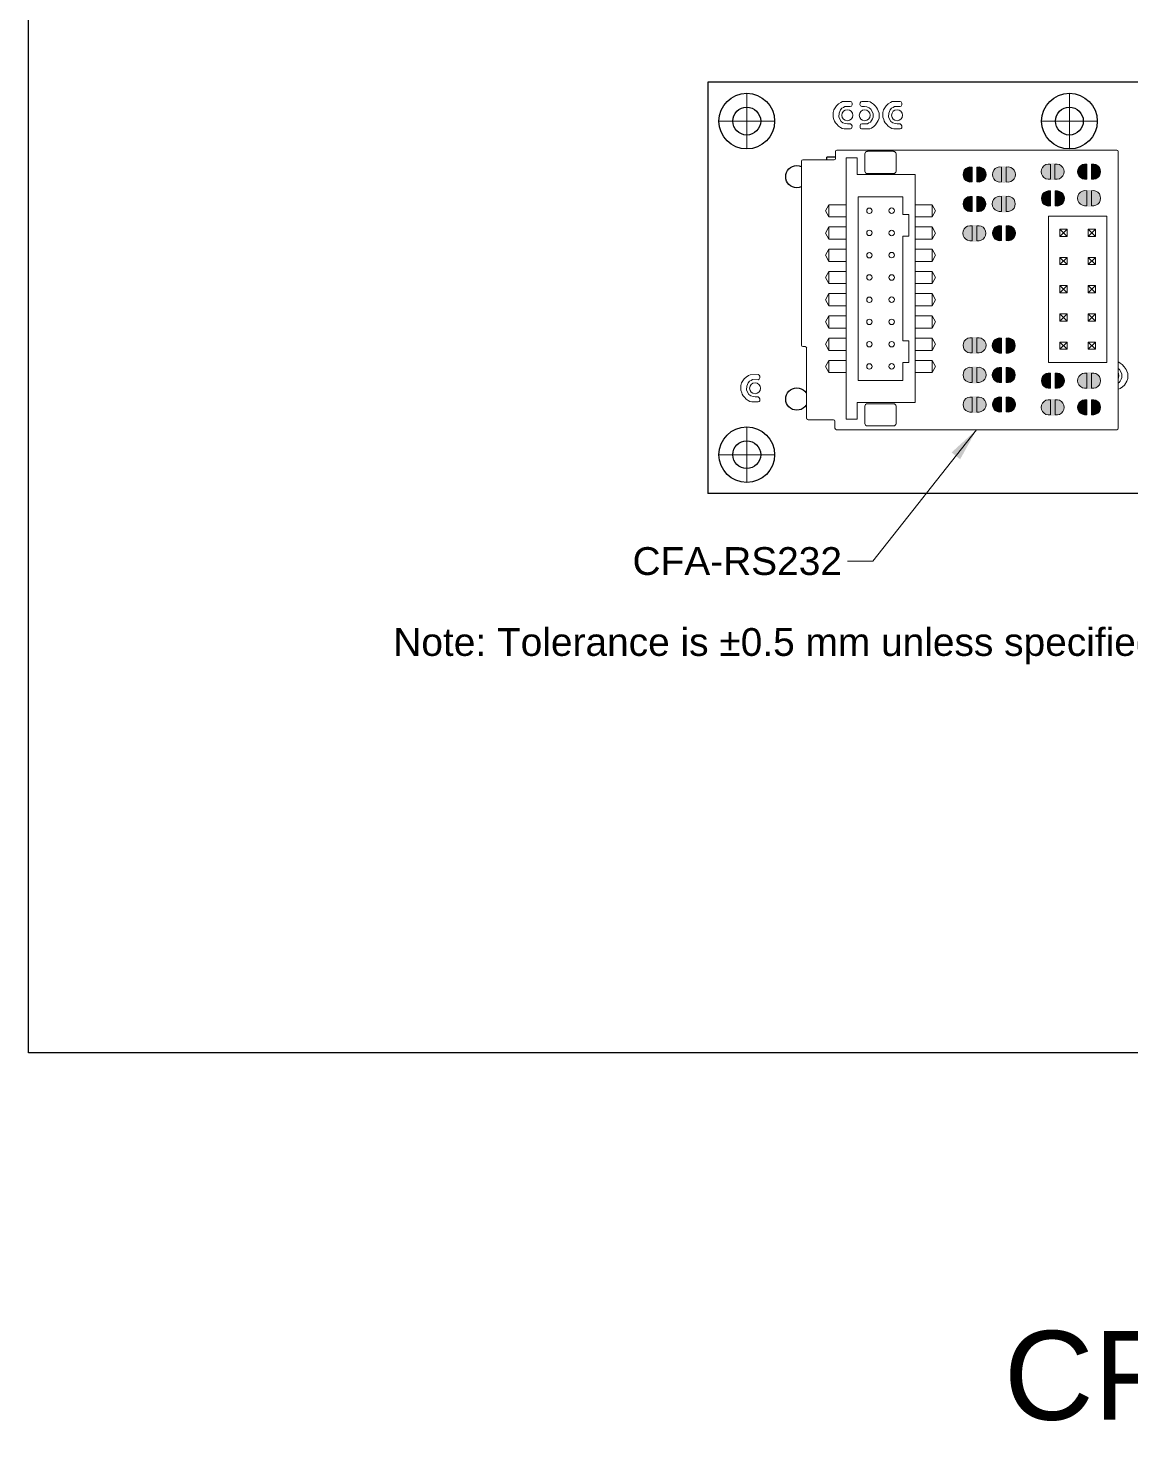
# Model space of a CAD drawing. Extents: x 365 to 1637, y -92 to 444.
# Drawn here: x 695.9 to 794.9, y 188.8 to 316.3 of the extents above; entities that cross this region are included whole.
import ezdxf

# ---------------------------------------------------------------- set-up
doc = ezdxf.new("R2010")
doc.units = 0
doc.set_wipeout_variables(frame=1)
doc.linetypes.add('CENTER2', pattern=[28.575, 19.05, -3.175, 3.175, -3.175])
doc.layers.get('0').update_dxf_attribs({"linetype": 'CONTINUOUS'})
doc.layers.get('DEFPOINTS').update_dxf_attribs({"color": 252, "linetype": 'CONTINUOUS'})
for name, color, linetype, lineweight in [('-Text', 7, 'CONTINUOUS', 9), ('CENTER', 1, 'CENTER2', 9), ('H1 CONNECTOR', 7, 'CONTINUOUS', 15), ('RS232', 7, 'CONTINUOUS', 15)]:
    doc.layers.add(name, color=color, linetype=linetype, lineweight=lineweight)
for name, color, linetype in [('JUMPERS', 9, 'CONTINUOUS'), ('KEYPAD', 253, 'CONTINUOUS'), ('OBJ', 7, 'CONTINUOUS'), ('PCB', 94, 'CONTINUOUS')]:
    doc.layers.add(name, color=color, linetype=linetype)
doc.layers.add('VIEWPORT', color=8, linetype='CONTINUOUS', plot=False)
doc.styles.add('MOBack', font='simplex8.shx', dxfattribs={"height": 2.5})
doc.styles.get("Standard").update_dxf_attribs({"font": 'arial.ttf'})
doc.styles.add('STYLE1', font='arial.ttf')
doc.dimstyles.new('LO_mm', dxfattribs={"dimtxt": 2.6666, "dimasz": 3, "dimexe": 0.5, "dimexo": 0.5, "dimgap": 0.5, "dimtad": 1, "dimzin": 4, "dimdsep": 46, "dimtxsty": 'STYLE1', "dimcen": -2.5, "dimclrd": 256, "dimclre": 256, "dimclrt": 256, "dimadec": 0, "dimazin": 0, "dimtp": 0.5, "dimtm": 0.5, "dimtfac": 1, "dimtmove": 0, "dimatfit": 1, "dimfxl": 0, "dimtolj": 1, "dimtzin": 0, "dimlwd": -1, "dimlwe": -1, "dimarcsym": 0})

# ---------------------------------------------------------------- blocks, each defined once
blk = doc.blocks.new('CONNECTORPLUG')
at = {"layer": 'H1 CONNECTOR'}
for p, q in [((0, 0), (0, 23.5)), ((0, 23.5), (1, 23.5)), ((1, 23.5), (1, 22)), ((6.2, 22), (1, 22)), ((6.2, 22), (6.2, 1.5)), ((-1.85, 18.75), (-1.55, 19.3)), ((-1.55, 18.2), (-1.55, 19.3)), ((0, 19.3), (-1.55, 19.3)), ((6.2, 19.3), (7.75, 19.3)), ((7.75, 18.2), (7.75, 19.3)), ((8.05, 18.75), (7.75, 19.3)), ((-1.55, 18.2), (-1.85, 18.75)), ((-1.55, 18.2), (0, 18.2)), ((6.2, 18.2), (7.75, 18.2)), ((7.75, 18.2), (8.05, 18.75)), ((-1.85, 16.75), (-1.55, 17.3)), ((-1.55, 16.2), (-1.85, 16.75)), ((-1.55, 16.2), (-1.55, 17.3)), ((0, 17.3), (-1.55, 17.3)), ((6.2, 17.3), (7.75, 17.3)), ((7.75, 16.2), (7.75, 17.3)), ((8.05, 16.75), (7.75, 17.3)), ((7.75, 16.2), (8.05, 16.75)), ((-1.55, 16.2), (0, 16.2)), ((6.2, 16.2), (7.75, 16.2)), ((-1.85, 14.75), (-1.55, 15.3)), ((-1.55, 14.2), (-1.85, 14.75)), ((-1.55, 14.2), (-1.55, 15.3)), ((0, 15.3), (-1.55, 15.3)), ((-1.55, 14.2), (0, 14.2)), ((6.2, 15.3), (7.75, 15.3)), ((6.2, 14.2), (7.75, 14.2)), ((7.75, 14.2), (7.75, 15.3)), ((8.05, 14.75), (7.75, 15.3)), ((7.75, 14.2), (8.05, 14.75)), ((-1.85, 12.75), (-1.55, 13.3)), ((-1.55, 12.2), (-1.55, 13.3)), ((0, 13.3), (-1.55, 13.3)), ((6.2, 13.3), (7.75, 13.3)), ((7.75, 12.2), (7.75, 13.3)), ((8.05, 12.75), (7.75, 13.3)), ((-1.55, 12.2), (-1.85, 12.75)), ((-1.55, 12.2), (0, 12.2)), ((6.2, 12.2), (7.75, 12.2)), ((7.75, 12.2), (8.05, 12.75)), ((-1.85, 10.75), (-1.55, 11.3)), ((-1.55, 10.2), (-1.85, 10.75)), ((-1.55, 10.2), (-1.55, 11.3)), ((0, 11.3), (-1.55, 11.3)), ((6.2, 11.3), (7.75, 11.3)), ((7.75, 10.2), (7.75, 11.3)), ((8.05, 10.75), (7.75, 11.3)), ((7.75, 10.2), (8.05, 10.75)), ((-1.85, 8.75), (-1.55, 9.3)), ((-1.55, 10.2), (0, 10.2)), ((-1.55, 8.2), (-1.55, 9.3)), ((0, 9.3), (-1.55, 9.3)), ((6.2, 10.2), (7.75, 10.2)), ((6.2, 9.3), (7.75, 9.3)), ((7.75, 8.2), (7.75, 9.3)), ((8.05, 8.75), (7.75, 9.3)), ((-1.55, 8.2), (-1.85, 8.75)), ((-1.55, 8.2), (0, 8.2)), ((6.2, 8.2), (7.75, 8.2)), ((7.75, 8.2), (8.05, 8.75)), ((-1.85, 6.75), (-1.55, 7.3)), ((-1.55, 6.2), (-1.85, 6.75)), ((-1.55, 6.2), (-1.55, 7.3)), ((0, 7.3), (-1.55, 7.3)), ((6.2, 7.3), (7.75, 7.3)), ((7.75, 6.2), (7.75, 7.3)), ((8.05, 6.75), (7.75, 7.3)), ((7.75, 6.2), (8.05, 6.75)), ((-1.85, 4.75), (-1.55, 5.3)), ((-1.55, 6.2), (0, 6.2)), ((-1.55, 4.2), (-1.55, 5.3)), ((0, 5.3), (-1.55, 5.3)), ((6.2, 6.2), (7.75, 6.2)), ((6.2, 5.3), (7.75, 5.3)), ((7.75, 4.2), (7.75, 5.3)), ((8.05, 4.75), (7.75, 5.3)), ((-1.55, 4.2), (-1.85, 4.75)), ((-1.55, 4.2), (0, 4.2)), ((6.2, 4.2), (7.75, 4.2)), ((7.75, 4.2), (8.05, 4.75)), ((6.2, 1.5), (1, 1.5)), ((1, 1.5), (1, 0)), ((1, 0), (0, 0))]:
    blk.add_line(p, q, dxfattribs=at)
for points in [[(1.7, 23.87), (1.7, 22.32)], [(4.27, 24.1), (1.92, 24.1)], [(4.5, 23.87), (4.5, 22.32)], [(4.27, 22.1), (1.92, 22.1)], [(4.27, 1.4), (1.92, 1.4)], [(1.7, -0.38), (1.7, 1.17)], [(4.5, -0.38), (4.5, 1.17)], [(4.27, -0.6), (1.92, -0.6)]]:
    blk.add_lwpolyline(points, dxfattribs=at)
blk.add_lwpolyline([(1.1, 3.5), (5.1, 3.5), (5.1, 5.1), (5.65, 5.1), (5.65, 7.05), (5.1, 7.05), (5.1, 16.46), (5.65, 16.46), (5.65, 18.41), (5.1, 18.41), (5.1, 20), (1.1, 20)], close=True, dxfattribs=at)
for centre in [(2.1, 18.75), (4.1, 18.76), (2.1, 16.76), (4.1, 16.75), (2.1, 14.75), (4.1, 14.76), (2.1, 12.76), (4.1, 12.75), (2.1, 10.75), (4.1, 10.76), (2.1, 8.76), (4.1, 8.76), (2.1, 6.75), (4.1, 6.75), (2.1, 4.75), (4.1, 4.76)]:
    blk.add_circle(centre, 0.245, dxfattribs=at)
for centre, start, end in [((1.92, 23.87), 90, 180), ((4.27, 23.87), 0, 90), ((1.92, 22.32), 180, 270), ((4.27, 22.32), 270, 0), ((1.92, 1.17), 90, 180), ((4.27, 1.17), 0, 90), ((1.92, -0.38), 180, 270), ((4.27, -0.38), 270, 0)]:
    blk.add_arc(centre, 0.225, start, end, dxfattribs=at)
blk = doc.blocks.new('CFARS232')
blk.add_wipeout([(-4, -0.3), (-3.96, -0.21), (-3.87, -0.18), (-1.07, -0.18), (-0.98, -0.14), (-0.95, -0.05), (-0.95, 0.59), (-0.91, 0.68), (-0.82, 0.71), (24.33, 0.71), (24.42, 0.68), (24.45, 0.59), (24.45, -24.31), (24.42, -24.4), (24.33, -24.44), (-0.87, -24.44), (-0.96, -24.4), (-1, -24.31), (-1, -23.67), (-1.03, -23.58), (-1.12, -23.55), (-3.41, -23.55), (-3.5, -23.51), (-3.54, -23.42), (-3.54, -17.09), (-3.57, -17), (-3.66, -16.97), (-3.87, -16.97), (-3.96, -16.93), (-4, -16.84)])
at = {"layer": 'JUMPERS'}
for points in [[(11.34, -0.82, 1.231847), (11.34, -2.16)], [(11.76, -2.16, 1.231847), (11.76, -0.82)], [(21.64, -1.9), (21.64, -0.56, 1.231847)], [(22.06, -1.9, 1.231847), (22.06, -0.56)], [(11.34, -3.47, 1.231847), (11.34, -4.81)], [(11.75, -3.47), (11.75, -4.81, 1.231847)], [(18.38, -4.31), (18.38, -2.97, 1.231847)], [(18.8, -4.31, 1.231847), (18.8, -2.97)], [(13.98, -7.43), (13.98, -6.09, 1.231847)], [(14.4, -6.09), (14.4, -7.43, 1.231847)], [(13.97, -16.2, 1.231847), (13.97, -17.54)], [(14.38, -16.2), (14.38, -17.54, 1.231847)], [(13.97, -18.85, 1.231847), (13.97, -20.19)], [(14.39, -18.85), (14.39, -20.19, 1.231847)], [(18.38, -20.7), (18.38, -19.36, 1.231847)], [(18.8, -20.7, 1.231847), (18.8, -19.36)], [(13.98, -21.5, 1.231847), (13.98, -22.84)], [(14.4, -21.5), (14.4, -22.84, 1.231847)], [(21.64, -21.75, 1.231847), (21.64, -23.09)], [(22.05, -21.75), (22.05, -23.09, 1.231847)]]:
    blk.add_hatch(color=9, dxfattribs=at).paths.add_polyline_path(points)
at = {"layer": 'JUMPERS', "linetype": 'Continuous'}
for points in [[(13.15, -1.49), (13.15, -1.53), (13.16, -1.57), (13.17, -1.61), (13.18, -1.64), (13.19, -1.68), (13.2, -1.72), (13.22, -1.76), (13.24, -1.79), (13.26, -1.83), (13.29, -1.86), (13.32, -1.89), (13.35, -1.93), (13.38, -1.96), (13.41, -1.99), (13.45, -2.02), (13.49, -2.04), (13.53, -2.07), (13.57, -2.09), (13.62, -2.11), (13.66, -2.13), (13.71, -2.15), (13.76, -2.17), (13.81, -2.19), (13.86, -2.2), (13.91, -2.21), (13.96, -2.22), (14.01, -2.23), (14.07, -2.23), (14.12, -2.24), (14.17, -2.24), (14.23, -2.24), (14.28, -2.24), (14.33, -2.23), (14.39, -2.22), (14.44, -2.22), (14.49, -2.21), (14.54, -2.19), (14.59, -2.18), (14.64, -2.16), (14.69, -2.14), (14.73, -2.12), (14.78, -2.1), (14.82, -2.08), (14.86, -2.06), (14.9, -2.03), (14.94, -2), (14.98, -1.97), (15.01, -1.94), (15.04, -1.91), (15.07, -1.88), (15.1, -1.84), (15.12, -1.81), (15.14, -1.77), (15.16, -1.74), (15.18, -1.7), (15.19, -1.66), (15.2, -1.63), (15.21, -1.59), (15.22, -1.55), (15.22, -1.51), (15.22, -1.47), (15.22, -1.43), (15.21, -1.39), (15.2, -1.36), (15.19, -1.32), (15.18, -1.28), (15.16, -1.24), (15.14, -1.21), (15.12, -1.17), (15.1, -1.14), (15.07, -1.1), (15.04, -1.07), (15.01, -1.04), (14.98, -1.01), (14.94, -0.98), (14.9, -0.95), (14.86, -0.93), (14.82, -0.9), (14.78, -0.88), (14.73, -0.86), (14.69, -0.84), (14.64, -0.82), (14.59, -0.8), (14.54, -0.79), (14.49, -0.78), (14.44, -0.76), (14.39, -0.76), (14.33, -0.75), (14.28, -0.75), (14.23, -0.74), (14.17, -0.74), (14.12, -0.74), (14.07, -0.75), (14.01, -0.75), (13.96, -0.76), (13.91, -0.77), (13.86, -0.78), (13.81, -0.79), (13.76, -0.81), (13.71, -0.83), (13.66, -0.85), (13.62, -0.87), (13.57, -0.89), (13.53, -0.91), (13.49, -0.94), (13.45, -0.96), (13.41, -0.99), (13.38, -1.02), (13.35, -1.05), (13.32, -1.09), (13.29, -1.12), (13.26, -1.15), (13.24, -1.19), (13.22, -1.22), (13.2, -1.26), (13.19, -1.3), (13.18, -1.34), (13.17, -1.37), (13.16, -1.41), (13.15, -1.45)], [(17.54, -1.24), (17.54, -1.28), (17.55, -1.32), (17.55, -1.36), (17.56, -1.39), (17.58, -1.43), (17.59, -1.47), (17.61, -1.51), (17.63, -1.54), (17.65, -1.58), (17.68, -1.61), (17.71, -1.64), (17.74, -1.68), (17.77, -1.71), (17.8, -1.74), (17.84, -1.76), (17.88, -1.79), (17.92, -1.82), (17.96, -1.84), (18, -1.86), (18.05, -1.88), (18.1, -1.9), (18.15, -1.92), (18.19, -1.93), (18.24, -1.95), (18.3, -1.96), (18.35, -1.97), (18.4, -1.98), (18.45, -1.98), (18.51, -1.99), (18.56, -1.99), (18.61, -1.99), (18.67, -1.98), (18.72, -1.98), (18.77, -1.97), (18.83, -1.96), (18.88, -1.95), (18.93, -1.94), (18.98, -1.93), (19.03, -1.91), (19.08, -1.89), (19.12, -1.87), (19.17, -1.85), (19.21, -1.83), (19.25, -1.8), (19.29, -1.78), (19.33, -1.75), (19.36, -1.72), (19.4, -1.69), (19.43, -1.66), (19.46, -1.63), (19.48, -1.59), (19.51, -1.56), (19.53, -1.52), (19.55, -1.49), (19.57, -1.45), (19.58, -1.41), (19.59, -1.37), (19.6, -1.34), (19.6, -1.3), (19.61, -1.26), (19.61, -1.22), (19.6, -1.18), (19.6, -1.14), (19.59, -1.1), (19.58, -1.07), (19.57, -1.03), (19.55, -0.99), (19.53, -0.96), (19.51, -0.92), (19.48, -0.88), (19.46, -0.85), (19.43, -0.82), (19.4, -0.79), (19.36, -0.76), (19.33, -0.73), (19.29, -0.7), (19.25, -0.67), (19.21, -0.65), (19.17, -0.63), (19.12, -0.6), (19.08, -0.59), (19.03, -0.57), (18.98, -0.55), (18.93, -0.54), (18.88, -0.52), (18.83, -0.51), (18.77, -0.51), (18.72, -0.5), (18.67, -0.49), (18.61, -0.49), (18.56, -0.49), (18.51, -0.49), (18.45, -0.5), (18.4, -0.5), (18.35, -0.51), (18.3, -0.52), (18.24, -0.53), (18.19, -0.54), (18.15, -0.56), (18.1, -0.58), (18.05, -0.59), (18, -0.62), (17.96, -0.64), (17.92, -0.66), (17.88, -0.69), (17.84, -0.71), (17.8, -0.74), (17.77, -0.77), (17.74, -0.8), (17.71, -0.83), (17.68, -0.87), (17.65, -0.9), (17.63, -0.94), (17.61, -0.97), (17.59, -1.01), (17.58, -1.05), (17.56, -1.08), (17.55, -1.12), (17.55, -1.16), (17.54, -1.2)], [(13.15, -4.14), (13.15, -4.18), (13.16, -4.22), (13.17, -4.26), (13.18, -4.3), (13.19, -4.33), (13.2, -4.37), (13.22, -4.41), (13.24, -4.44), (13.26, -4.48), (13.29, -4.51), (13.32, -4.55), (13.35, -4.58), (13.38, -4.61), (13.41, -4.64), (13.45, -4.67), (13.49, -4.69), (13.53, -4.72), (13.57, -4.74), (13.62, -4.77), (13.66, -4.79), (13.71, -4.8), (13.76, -4.82), (13.81, -4.84), (13.86, -4.85), (13.91, -4.86), (13.96, -4.87), (14.01, -4.88), (14.07, -4.88), (14.12, -4.89), (14.17, -4.89), (14.23, -4.89), (14.28, -4.89), (14.33, -4.88), (14.39, -4.88), (14.44, -4.87), (14.49, -4.86), (14.54, -4.84), (14.59, -4.83), (14.64, -4.81), (14.69, -4.8), (14.73, -4.78), (14.78, -4.75), (14.82, -4.73), (14.86, -4.71), (14.9, -4.68), (14.94, -4.65), (14.98, -4.62), (15.01, -4.59), (15.04, -4.56), (15.07, -4.53), (15.1, -4.5), (15.12, -4.46), (15.14, -4.43), (15.16, -4.39), (15.18, -4.35), (15.19, -4.31), (15.2, -4.28), (15.21, -4.24), (15.22, -4.2), (15.22, -4.16), (15.22, -4.12), (15.22, -4.08), (15.21, -4.04), (15.2, -4.01), (15.19, -3.97), (15.18, -3.93), (15.16, -3.89), (15.14, -3.86), (15.12, -3.82), (15.1, -3.79), (15.07, -3.75), (15.04, -3.72), (15.01, -3.69), (14.98, -3.66), (14.94, -3.63), (14.9, -3.6), (14.86, -3.58), (14.82, -3.55), (14.78, -3.53), (14.73, -3.51), (14.69, -3.49), (14.64, -3.47), (14.59, -3.45), (14.54, -3.44), (14.49, -3.43), (14.44, -3.42), (14.39, -3.41), (14.33, -3.4), (14.28, -3.4), (14.23, -3.39), (14.17, -3.39), (14.12, -3.4), (14.07, -3.4), (14.01, -3.4), (13.96, -3.41), (13.91, -3.42), (13.86, -3.43), (13.81, -3.45), (13.76, -3.46), (13.71, -3.48), (13.66, -3.5), (13.62, -3.52), (13.57, -3.54), (13.53, -3.56), (13.49, -3.59), (13.45, -3.62), (13.41, -3.64), (13.38, -3.67), (13.35, -3.71), (13.32, -3.74), (13.29, -3.77), (13.26, -3.8), (13.24, -3.84), (13.22, -3.88), (13.2, -3.91), (13.19, -3.95), (13.18, -3.99), (13.17, -4.03), (13.16, -4.06), (13.15, -4.1)], [(20.81, -3.63), (20.81, -3.67), (20.81, -3.7), (20.82, -3.74), (20.83, -3.78), (20.84, -3.82), (20.86, -3.86), (20.87, -3.89), (20.89, -3.93), (20.92, -3.96), (20.94, -4), (20.97, -4.03), (21, -4.06), (21.03, -4.09), (21.07, -4.12), (21.1, -4.15), (21.14, -4.18), (21.18, -4.2), (21.23, -4.23), (21.27, -4.25), (21.32, -4.27), (21.36, -4.29), (21.41, -4.31), (21.46, -4.32), (21.51, -4.34), (21.56, -4.35), (21.61, -4.36), (21.67, -4.36), (21.72, -4.37), (21.77, -4.37), (21.83, -4.37), (21.88, -4.37), (21.93, -4.37), (21.99, -4.37), (22.04, -4.36), (22.09, -4.35), (22.14, -4.34), (22.19, -4.33), (22.24, -4.31), (22.29, -4.3), (22.34, -4.28), (22.39, -4.26), (22.43, -4.24), (22.48, -4.22), (22.52, -4.19), (22.56, -4.17), (22.59, -4.14), (22.63, -4.11), (22.66, -4.08), (22.69, -4.05), (22.72, -4.01), (22.75, -3.98), (22.77, -3.95), (22.8, -3.91), (22.82, -3.87), (22.83, -3.84), (22.85, -3.8), (22.86, -3.76), (22.86, -3.72), (22.87, -3.68), (22.87, -3.65), (22.87, -3.61), (22.87, -3.57), (22.86, -3.53), (22.86, -3.49), (22.85, -3.45), (22.83, -3.42), (22.82, -3.38), (22.8, -3.34), (22.77, -3.31), (22.75, -3.27), (22.72, -3.24), (22.69, -3.21), (22.66, -3.17), (22.63, -3.14), (22.59, -3.11), (22.56, -3.09), (22.52, -3.06), (22.48, -3.04), (22.43, -3.01), (22.39, -2.99), (22.34, -2.97), (22.29, -2.95), (22.24, -2.94), (22.19, -2.92), (22.14, -2.91), (22.09, -2.9), (22.04, -2.89), (21.99, -2.89), (21.93, -2.88), (21.88, -2.88), (21.83, -2.88), (21.77, -2.88), (21.72, -2.88), (21.67, -2.89), (21.61, -2.9), (21.56, -2.91), (21.51, -2.92), (21.46, -2.93), (21.41, -2.95), (21.36, -2.96), (21.32, -2.98), (21.27, -3), (21.23, -3.02), (21.18, -3.05), (21.14, -3.07), (21.1, -3.1), (21.07, -3.13), (21.03, -3.16), (21, -3.19), (20.97, -3.22), (20.94, -3.26), (20.92, -3.29), (20.89, -3.32), (20.87, -3.36), (20.86, -3.4), (20.84, -3.43), (20.83, -3.47), (20.82, -3.51), (20.81, -3.55), (20.81, -3.59)], [(10.5, -6.78), (10.5, -6.82), (10.51, -6.86), (10.51, -6.9), (10.52, -6.93), (10.54, -6.97), (10.55, -7.01), (10.57, -7.05), (10.59, -7.08), (10.61, -7.12), (10.64, -7.15), (10.67, -7.18), (10.7, -7.22), (10.73, -7.25), (10.76, -7.28), (10.8, -7.31), (10.84, -7.33), (10.88, -7.36), (10.92, -7.38), (10.96, -7.4), (11.01, -7.42), (11.06, -7.44), (11.11, -7.46), (11.15, -7.48), (11.21, -7.49), (11.26, -7.5), (11.31, -7.51), (11.36, -7.52), (11.41, -7.52), (11.47, -7.53), (11.52, -7.53), (11.57, -7.53), (11.63, -7.53), (11.68, -7.52), (11.73, -7.51), (11.79, -7.51), (11.84, -7.5), (11.89, -7.48), (11.94, -7.47), (11.99, -7.45), (12.04, -7.43), (12.08, -7.41), (12.13, -7.39), (12.17, -7.37), (12.21, -7.35), (12.25, -7.32), (12.29, -7.29), (12.32, -7.26), (12.36, -7.23), (12.39, -7.2), (12.42, -7.17), (12.44, -7.13), (12.47, -7.1), (12.49, -7.06), (12.51, -7.03), (12.53, -6.99), (12.54, -6.95), (12.55, -6.92), (12.56, -6.88), (12.56, -6.84), (12.57, -6.8), (12.57, -6.76), (12.56, -6.72), (12.56, -6.68), (12.55, -6.65), (12.54, -6.61), (12.53, -6.57), (12.51, -6.53), (12.49, -6.5), (12.47, -6.46), (12.44, -6.43), (12.42, -6.39), (12.39, -6.36), (12.36, -6.33), (12.32, -6.3), (12.29, -6.27), (12.25, -6.24), (12.21, -6.22), (12.17, -6.19), (12.13, -6.17), (12.08, -6.15), (12.04, -6.13), (11.99, -6.11), (11.94, -6.09), (11.89, -6.08), (11.84, -6.07), (11.79, -6.06), (11.73, -6.05), (11.68, -6.04), (11.63, -6.04), (11.57, -6.03), (11.52, -6.03), (11.47, -6.03), (11.41, -6.04), (11.36, -6.04), (11.31, -6.05), (11.26, -6.06), (11.21, -6.07), (11.15, -6.08), (11.11, -6.1), (11.06, -6.12), (11.01, -6.14), (10.96, -6.16), (10.92, -6.18), (10.88, -6.2), (10.84, -6.23), (10.8, -6.25), (10.76, -6.28), (10.73, -6.31), (10.7, -6.34), (10.67, -6.38), (10.64, -6.41), (10.61, -6.44), (10.59, -6.48), (10.57, -6.51), (10.55, -6.55), (10.54, -6.59), (10.52, -6.63), (10.51, -6.66), (10.51, -6.7), (10.5, -6.74)], [(20.82, -20.03), (20.82, -20.07), (20.82, -20.11), (20.83, -20.15), (20.84, -20.19), (20.85, -20.22), (20.87, -20.26), (20.88, -20.3), (20.9, -20.33), (20.93, -20.37), (20.95, -20.4), (20.98, -20.44), (21.01, -20.47), (21.04, -20.5), (21.08, -20.53), (21.11, -20.56), (21.15, -20.58), (21.19, -20.61), (21.24, -20.63), (21.28, -20.66), (21.32, -20.68), (21.37, -20.69), (21.42, -20.71), (21.47, -20.73), (21.52, -20.74), (21.57, -20.75), (21.62, -20.76), (21.68, -20.77), (21.73, -20.77), (21.78, -20.78), (21.84, -20.78), (21.89, -20.78), (21.94, -20.78), (22, -20.77), (22.05, -20.77), (22.1, -20.76), (22.15, -20.75), (22.2, -20.73), (22.25, -20.72), (22.3, -20.7), (22.35, -20.69), (22.4, -20.67), (22.44, -20.64), (22.48, -20.62), (22.53, -20.6), (22.57, -20.57), (22.6, -20.54), (22.64, -20.51), (22.67, -20.48), (22.7, -20.45), (22.73, -20.42), (22.76, -20.39), (22.78, -20.35), (22.8, -20.32), (22.82, -20.28), (22.84, -20.24), (22.85, -20.2), (22.87, -20.17), (22.87, -20.13), (22.88, -20.09), (22.88, -20.05), (22.88, -20.01), (22.88, -19.97), (22.87, -19.93), (22.87, -19.9), (22.85, -19.86), (22.84, -19.82), (22.82, -19.78), (22.8, -19.75), (22.78, -19.71), (22.76, -19.68), (22.73, -19.64), (22.7, -19.61), (22.67, -19.58), (22.64, -19.55), (22.6, -19.52), (22.57, -19.49), (22.53, -19.47), (22.48, -19.44), (22.44, -19.42), (22.4, -19.4), (22.35, -19.38), (22.3, -19.36), (22.25, -19.34), (22.2, -19.33), (22.15, -19.32), (22.1, -19.31), (22.05, -19.3), (22, -19.29), (21.94, -19.29), (21.89, -19.28), (21.84, -19.28), (21.78, -19.29), (21.73, -19.29), (21.68, -19.29), (21.62, -19.3), (21.57, -19.31), (21.52, -19.32), (21.47, -19.34), (21.42, -19.35), (21.37, -19.37), (21.32, -19.39), (21.28, -19.41), (21.24, -19.43), (21.19, -19.45), (21.15, -19.48), (21.11, -19.51), (21.08, -19.53), (21.04, -19.56), (21.01, -19.6), (20.98, -19.63), (20.95, -19.66), (20.93, -19.69), (20.9, -19.73), (20.88, -19.77), (20.87, -19.8), (20.85, -19.84), (20.84, -19.88), (20.83, -19.92), (20.82, -19.95), (20.82, -19.99)], [(17.55, -22.43), (17.55, -22.47), (17.56, -22.5), (17.56, -22.54), (17.57, -22.58), (17.59, -22.62), (17.6, -22.66), (17.62, -22.69), (17.64, -22.73), (17.66, -22.76), (17.69, -22.8), (17.72, -22.83), (17.75, -22.86), (17.78, -22.89), (17.81, -22.92), (17.85, -22.95), (17.89, -22.98), (17.93, -23), (17.97, -23.03), (18.01, -23.05), (18.06, -23.07), (18.11, -23.09), (18.16, -23.11), (18.2, -23.12), (18.25, -23.14), (18.31, -23.15), (18.36, -23.16), (18.41, -23.16), (18.46, -23.17), (18.52, -23.17), (18.57, -23.17), (18.62, -23.17), (18.68, -23.17), (18.73, -23.17), (18.78, -23.16), (18.84, -23.15), (18.89, -23.14), (18.94, -23.13), (18.99, -23.12), (19.04, -23.1), (19.09, -23.08), (19.13, -23.06), (19.18, -23.04), (19.22, -23.02), (19.26, -22.99), (19.3, -22.97), (19.34, -22.94), (19.37, -22.91), (19.41, -22.88), (19.44, -22.85), (19.47, -22.81), (19.49, -22.78), (19.52, -22.75), (19.54, -22.71), (19.56, -22.67), (19.58, -22.64), (19.59, -22.6), (19.6, -22.56), (19.61, -22.52), (19.61, -22.49), (19.62, -22.45), (19.62, -22.41), (19.61, -22.37), (19.61, -22.33), (19.6, -22.29), (19.59, -22.25), (19.58, -22.22), (19.56, -22.18), (19.54, -22.14), (19.52, -22.11), (19.49, -22.07), (19.47, -22.04), (19.44, -22.01), (19.41, -21.97), (19.37, -21.94), (19.34, -21.92), (19.3, -21.89), (19.26, -21.86), (19.22, -21.84), (19.18, -21.81), (19.13, -21.79), (19.09, -21.77), (19.04, -21.75), (18.99, -21.74), (18.94, -21.72), (18.89, -21.71), (18.84, -21.7), (18.78, -21.69), (18.73, -21.69), (18.68, -21.68), (18.62, -21.68), (18.57, -21.68), (18.52, -21.68), (18.46, -21.68), (18.41, -21.69), (18.36, -21.7), (18.31, -21.71), (18.25, -21.72), (18.2, -21.73), (18.16, -21.75), (18.11, -21.76), (18.06, -21.78), (18.01, -21.8), (17.97, -21.83), (17.93, -21.85), (17.89, -21.87), (17.85, -21.9), (17.81, -21.93), (17.78, -21.96), (17.75, -21.99), (17.72, -22.02), (17.69, -22.06), (17.66, -22.09), (17.64, -22.13), (17.62, -22.16), (17.6, -22.2), (17.59, -22.23), (17.57, -22.27), (17.56, -22.31), (17.56, -22.35), (17.55, -22.39)]]:
    blk.add_hatch(color=9, dxfattribs=at).paths.add_polyline_path(points)
at = {"layer": 'RS232', "linetype": 'Continuous'}
for points in [[(10.53, -16.85), (10.53, -16.89), (10.53, -16.93), (10.54, -16.97), (10.55, -17), (10.56, -17.04), (10.58, -17.08), (10.59, -17.12), (10.61, -17.15), (10.64, -17.19), (10.66, -17.22), (10.69, -17.26), (10.72, -17.29), (10.75, -17.32), (10.79, -17.35), (10.82, -17.38), (10.86, -17.4), (10.9, -17.43), (10.95, -17.45), (10.99, -17.47), (11.03, -17.5), (11.08, -17.51), (11.13, -17.53), (11.18, -17.55), (11.23, -17.56), (11.28, -17.57), (11.33, -17.58), (11.39, -17.59), (11.44, -17.59), (11.49, -17.6), (11.55, -17.6), (11.6, -17.6), (11.65, -17.6), (11.71, -17.59), (11.76, -17.58), (11.81, -17.58), (11.86, -17.57), (11.91, -17.55), (11.96, -17.54), (12.01, -17.52), (12.06, -17.5), (12.11, -17.49), (12.15, -17.46), (12.19, -17.44), (12.24, -17.42), (12.28, -17.39), (12.31, -17.36), (12.35, -17.33), (12.38, -17.3), (12.41, -17.27), (12.44, -17.24), (12.47, -17.2), (12.49, -17.17), (12.51, -17.13), (12.53, -17.1), (12.55, -17.06), (12.56, -17.02), (12.58, -16.99), (12.58, -16.95), (12.59, -16.91), (12.59, -16.87), (12.59, -16.83), (12.59, -16.79), (12.58, -16.75), (12.58, -16.72), (12.56, -16.68), (12.55, -16.64), (12.53, -16.6), (12.51, -16.57), (12.49, -16.53), (12.47, -16.5), (12.44, -16.46), (12.41, -16.43), (12.38, -16.4), (12.35, -16.37), (12.31, -16.34), (12.28, -16.31), (12.24, -16.29), (12.19, -16.26), (12.15, -16.24), (12.11, -16.22), (12.06, -16.2), (12.01, -16.18), (11.96, -16.16), (11.91, -16.15), (11.86, -16.14), (11.81, -16.13), (11.76, -16.12), (11.71, -16.11), (11.65, -16.11), (11.6, -16.1), (11.55, -16.1), (11.49, -16.1), (11.44, -16.11), (11.39, -16.11), (11.33, -16.12), (11.28, -16.13), (11.23, -16.14), (11.18, -16.16), (11.13, -16.17), (11.08, -16.19), (11.03, -16.21), (10.99, -16.23), (10.95, -16.25), (10.9, -16.27), (10.86, -16.3), (10.82, -16.33), (10.79, -16.35), (10.75, -16.38), (10.72, -16.41), (10.69, -16.45), (10.66, -16.48), (10.64, -16.51), (10.61, -16.55), (10.59, -16.58), (10.58, -16.62), (10.56, -16.66), (10.55, -16.7), (10.54, -16.73), (10.53, -16.77), (10.53, -16.81)], [(10.53, -19.52), (10.53, -19.56), (10.53, -19.6), (10.54, -19.64), (10.55, -19.67), (10.56, -19.71), (10.58, -19.75), (10.59, -19.79), (10.61, -19.82), (10.64, -19.86), (10.66, -19.89), (10.69, -19.92), (10.72, -19.96), (10.75, -19.99), (10.79, -20.02), (10.82, -20.05), (10.86, -20.07), (10.9, -20.1), (10.95, -20.12), (10.99, -20.14), (11.03, -20.17), (11.08, -20.18), (11.13, -20.2), (11.18, -20.22), (11.23, -20.23), (11.28, -20.24), (11.33, -20.25), (11.39, -20.26), (11.44, -20.26), (11.49, -20.27), (11.55, -20.27), (11.6, -20.27), (11.65, -20.27), (11.71, -20.26), (11.76, -20.25), (11.81, -20.25), (11.86, -20.24), (11.91, -20.22), (11.96, -20.21), (12.01, -20.19), (12.06, -20.17), (12.11, -20.15), (12.15, -20.13), (12.19, -20.11), (12.24, -20.09), (12.28, -20.06), (12.31, -20.03), (12.35, -20), (12.38, -19.97), (12.41, -19.94), (12.44, -19.91), (12.47, -19.87), (12.49, -19.84), (12.51, -19.8), (12.53, -19.77), (12.55, -19.73), (12.56, -19.69), (12.58, -19.66), (12.58, -19.62), (12.59, -19.58), (12.59, -19.54), (12.59, -19.5), (12.59, -19.46), (12.58, -19.42), (12.58, -19.39), (12.56, -19.35), (12.55, -19.31), (12.53, -19.27), (12.51, -19.24), (12.49, -19.2), (12.47, -19.17), (12.44, -19.13), (12.41, -19.1), (12.38, -19.07), (12.35, -19.04), (12.31, -19.01), (12.28, -18.98), (12.24, -18.96), (12.19, -18.93), (12.15, -18.91), (12.11, -18.89), (12.06, -18.87), (12.01, -18.85), (11.96, -18.83), (11.91, -18.82), (11.86, -18.81), (11.81, -18.8), (11.76, -18.79), (11.71, -18.78), (11.65, -18.78), (11.6, -18.77), (11.55, -18.77), (11.49, -18.77), (11.44, -18.78), (11.39, -18.78), (11.33, -18.79), (11.28, -18.8), (11.23, -18.81), (11.18, -18.82), (11.13, -18.84), (11.08, -18.86), (11.03, -18.88), (10.99, -18.9), (10.95, -18.92), (10.9, -18.94), (10.86, -18.97), (10.82, -19), (10.79, -19.02), (10.75, -19.05), (10.72, -19.08), (10.69, -19.12), (10.66, -19.15), (10.64, -19.18), (10.61, -19.22), (10.59, -19.25), (10.58, -19.29), (10.56, -19.33), (10.55, -19.37), (10.54, -19.4), (10.53, -19.44), (10.53, -19.48)], [(10.51, -22.18), (10.51, -22.22), (10.52, -22.26), (10.53, -22.3), (10.54, -22.34), (10.55, -22.38), (10.56, -22.41), (10.58, -22.45), (10.6, -22.49), (10.62, -22.52), (10.65, -22.56), (10.68, -22.59), (10.71, -22.62), (10.74, -22.65), (10.77, -22.68), (10.81, -22.71), (10.85, -22.74), (10.89, -22.76), (10.93, -22.79), (10.98, -22.81), (11.02, -22.83), (11.07, -22.85), (11.12, -22.86), (11.17, -22.88), (11.22, -22.89), (11.27, -22.9), (11.32, -22.91), (11.37, -22.92), (11.43, -22.93), (11.48, -22.93), (11.53, -22.93), (11.59, -22.93), (11.64, -22.93), (11.69, -22.92), (11.75, -22.92), (11.8, -22.91), (11.85, -22.9), (11.9, -22.89), (11.95, -22.87), (12, -22.86), (12.05, -22.84), (12.09, -22.82), (12.14, -22.8), (12.18, -22.77), (12.22, -22.75), (12.26, -22.72), (12.3, -22.7), (12.34, -22.67), (12.37, -22.64), (12.4, -22.6), (12.43, -22.57), (12.46, -22.54), (12.48, -22.5), (12.5, -22.47), (12.52, -22.43), (12.54, -22.39), (12.55, -22.36), (12.56, -22.32), (12.57, -22.28), (12.58, -22.24), (12.58, -22.2), (12.58, -22.16), (12.58, -22.13), (12.57, -22.09), (12.56, -22.05), (12.55, -22.01), (12.54, -21.97), (12.52, -21.94), (12.5, -21.9), (12.48, -21.86), (12.46, -21.83), (12.43, -21.8), (12.4, -21.76), (12.37, -21.73), (12.34, -21.7), (12.3, -21.67), (12.26, -21.65), (12.22, -21.62), (12.18, -21.59), (12.14, -21.57), (12.09, -21.55), (12.05, -21.53), (12, -21.51), (11.95, -21.5), (11.9, -21.48), (11.85, -21.47), (11.8, -21.46), (11.75, -21.45), (11.69, -21.44), (11.64, -21.44), (11.59, -21.44), (11.53, -21.44), (11.48, -21.44), (11.43, -21.44), (11.37, -21.45), (11.32, -21.45), (11.27, -21.46), (11.22, -21.48), (11.17, -21.49), (11.12, -21.5), (11.07, -21.52), (11.02, -21.54), (10.98, -21.56), (10.93, -21.58), (10.89, -21.61), (10.85, -21.63), (10.81, -21.66), (10.77, -21.69), (10.74, -21.72), (10.71, -21.75), (10.68, -21.78), (10.65, -21.81), (10.62, -21.85), (10.6, -21.88), (10.58, -21.92), (10.56, -21.95), (10.55, -21.99), (10.54, -22.03), (10.53, -22.07), (10.52, -22.11), (10.51, -22.15)]]:
    blk.add_hatch(color=9, dxfattribs=at).paths.add_polyline_path(points)
at = {"layer": 'JUMPERS', "color": 9, "linetype": 'Continuous', "lineweight": 0}
for p, q in [((11.34, -2.16), (11.34, -0.82)), ((11.76, -0.82), (11.76, -2.16)), ((13.98, -2.16), (13.98, -0.82)), ((14.4, -0.82), (14.4, -2.16)), ((18.37, -1.9), (18.37, -0.56)), ((18.78, -0.56), (18.78, -1.9)), ((21.64, -1.9), (21.64, -0.56)), ((22.06, -0.56), (22.06, -1.9)), ((11.34, -4.81), (11.34, -3.47)), ((11.75, -3.47), (11.75, -4.81)), ((13.97, -4.8), (13.97, -3.46)), ((14.39, -3.46), (14.39, -4.8)), ((18.38, -4.31), (18.38, -2.97)), ((18.8, -2.97), (18.8, -4.31)), ((21.64, -4.29), (21.64, -2.95)), ((22.06, -2.95), (22.06, -4.29)), ((11.33, -7.44), (11.33, -6.1)), ((11.75, -6.1), (11.75, -7.44)), ((13.98, -7.43), (13.98, -6.09)), ((14.4, -6.09), (14.4, -7.43)), ((13.97, -17.54), (13.97, -16.2)), ((14.38, -16.2), (14.38, -17.54)), ((13.97, -20.19), (13.97, -18.85)), ((14.39, -18.85), (14.39, -20.19)), ((18.38, -20.7), (18.38, -19.36)), ((18.8, -19.36), (18.8, -20.7)), ((21.65, -20.7), (21.65, -19.36)), ((22.06, -19.36), (22.06, -20.7)), ((13.98, -22.84), (13.98, -21.5)), ((14.4, -21.5), (14.4, -22.84)), ((18.37, -23.1), (18.37, -21.76)), ((18.79, -21.76), (18.79, -23.1)), ((21.64, -23.09), (21.64, -21.75)), ((22.05, -23.11), (22.05, -21.75)), ((22.05, -21.75), (22.05, -23.09))]:
    blk.add_line(p, q, dxfattribs=at)
for centre, start, end in [((11.2, -1.49), 78.1386, 281.8614), ((11.9, -1.49), 258.1386, 101.8614), ((13.84, -1.49), 78.1386, 281.8614), ((14.54, -1.49), 258.1386, 101.8614), ((18.22, -1.23), 78.1386, 281.8614), ((18.92, -1.23), 258.1386, 101.8614), ((21.5, -1.23), 78.1386, 281.8614), ((22.2, -1.23), 258.1386, 101.8614), ((11.2, -4.14), 78.1386, 281.8614), ((11.89, -4.14), 258.1386, 101.8614), ((13.83, -4.13), 78.1386, 281.8614), ((14.53, -4.13), 258.1386, 101.8614), ((18.24, -3.64), 78.1386, 281.8614), ((18.94, -3.64), 258.1386, 101.8614), ((21.5, -3.62), 78.1386, 281.8614), ((22.2, -3.62), 258.1386, 101.8614), ((11.19, -6.77), 78.1386, 281.8614), ((11.89, -6.77), 258.1386, 101.8614), ((13.84, -6.76), 78.1386, 281.8614), ((14.54, -6.76), 258.1386, 101.8614), ((13.83, -16.87), 78.1386, 281.8614), ((14.53, -16.87), 258.1386, 101.8614), ((13.83, -19.52), 78.1386, 281.8614), ((14.53, -19.52), 258.1386, 101.8614), ((18.24, -20.03), 78.1386, 281.8614), ((18.94, -20.03), 258.1386, 101.8614), ((21.5, -20.03), 78.1386, 281.8614), ((22.2, -20.03), 258.1386, 101.8614), ((13.84, -22.17), 78.1386, 281.8614), ((14.54, -22.17), 258.1386, 101.8614), ((18.23, -22.43), 78.1386, 281.8614), ((18.93, -22.43), 258.1386, 101.8614), ((21.5, -22.42), 78.1386, 281.8614), ((22.2, -22.42), 258.1386, 101.8614)]:
    blk.add_arc(centre, 0.685, start, end, dxfattribs=at)
at = {"layer": 'RS232', "color": 94, "linetype": 'Continuous', "lineweight": 0}
for p, q in [((-0.95, 0.59), (-0.95, -0.05)), ((24.33, 0.71), (-0.82, 0.71)), ((24.45, 0.59), (24.45, -24.31)), ((-4, -16.84), (-4, -0.3)), ((-3.87, -0.18), (-1.07, -0.18)), ((-3.66, -16.97), (-3.87, -16.97)), ((-3.54, -23.42), (-3.54, -17.09)), ((-1.12, -23.55), (-3.41, -23.55)), ((-1, -24.31), (-1, -23.67)), ((24.33, -24.44), (-0.87, -24.44))]:
    blk.add_line(p, q, dxfattribs=at)
at = {"layer": 'RS232'}
for p, q in [((19.23, -6.4), (19.88, -7.05)), ((19.88, -6.4), (19.23, -7.05)), ((21.77, -6.4), (22.42, -7.05)), ((22.42, -6.4), (21.77, -7.05)), ((19.23, -8.94), (19.88, -9.59)), ((19.88, -8.94), (19.23, -9.59)), ((21.77, -8.94), (22.42, -9.59)), ((22.42, -8.94), (21.77, -9.59)), ((19.23, -11.48), (19.88, -12.13)), ((19.88, -11.48), (19.23, -12.13)), ((21.77, -11.48), (22.42, -12.13)), ((22.42, -11.48), (21.77, -12.13)), ((19.23, -14.02), (19.88, -14.67)), ((19.88, -14.02), (19.23, -14.67)), ((21.77, -14.02), (22.42, -14.67)), ((22.42, -14.02), (21.77, -14.67)), ((19.23, -16.56), (19.88, -17.21)), ((19.88, -16.56), (19.23, -17.21)), ((21.77, -16.56), (22.42, -17.21)), ((22.42, -16.56), (21.77, -17.21))]:
    blk.add_line(p, q, dxfattribs=at)
at = {"layer": 'RS232', "color": 9, "linetype": 'Continuous', "lineweight": 0}
for p, q in [((11.34, -17.52), (11.34, -16.18)), ((11.76, -16.18), (11.76, -17.52)), ((11.34, -20.19), (11.34, -18.84)), ((11.75, -18.84), (11.75, -20.19)), ((11.34, -22.85), (11.34, -21.51)), ((11.76, -21.51), (11.76, -22.85))]:
    blk.add_line(p, q, dxfattribs=at)
at = {"layer": 'RS232'}
for points in [[(18.2, -5.23), (23.45, -5.23), (23.45, -18.38), (18.2, -18.38)], [(19.23, -6.4), (19.88, -6.4), (19.88, -7.05), (19.23, -7.05)], [(21.77, -6.4), (22.42, -6.4), (22.42, -7.05), (21.77, -7.05)], [(19.23, -8.94), (19.88, -8.94), (19.88, -9.59), (19.23, -9.59)], [(21.77, -8.94), (22.42, -8.94), (22.42, -9.59), (21.77, -9.59)], [(19.23, -11.48), (19.88, -11.48), (19.88, -12.13), (19.23, -12.13)], [(21.77, -11.48), (22.42, -11.48), (22.42, -12.13), (21.77, -12.13)], [(19.23, -14.02), (19.88, -14.02), (19.88, -14.67), (19.23, -14.67)], [(21.77, -14.02), (22.42, -14.02), (22.42, -14.67), (21.77, -14.67)], [(19.23, -16.56), (19.88, -16.56), (19.88, -17.21), (19.23, -17.21)], [(21.77, -16.56), (22.42, -16.56), (22.42, -17.21), (21.77, -17.21)]]:
    blk.add_lwpolyline(points, close=True, dxfattribs=at)
at = {"layer": 'RS232', "color": 94, "linetype": 'Continuous', "lineweight": 0}
for centre, start, end in [((-0.82, 0.59), 90, 180), ((24.33, 0.59), 0, 90), ((-3.87, -0.3), 90, 180), ((-1.07, -0.05), 270, 360), ((-3.87, -16.84), 180, 270), ((-3.66, -17.09), 0, 90), ((-3.41, -23.42), 180, 270), ((-1.12, -23.67), 0, 90), ((-0.87, -24.31), 180, 270), ((24.33, -24.31), 270, 0)]:
    blk.add_arc(centre, 0.125, start, end, dxfattribs=at)
at = {"layer": 'RS232', "color": 9, "linetype": 'Continuous', "lineweight": 0}
for centre, start, end in [((11.2, -16.85), 78.1386, 281.8614), ((11.9, -16.85), 258.1386, 101.8614), ((11.2, -19.51), 78.1386, 281.8614), ((11.9, -19.51), 258.1386, 101.8614), ((11.2, -22.18), 78.1386, 281.8614), ((11.9, -22.18), 258.1386, 101.8614)]:
    blk.add_arc(centre, 0.685, start, end, dxfattribs=at)
at = {"layer": 'RS232'}
blk.add_blockref('CONNECTORPLUG', (0, -23.5), dxfattribs=at)

msp = doc.modelspace()

# ---------------------------------------------------------------- linework, layer by layer
at = {"layer": 'CENTER'}
for p, q in [((760.464, 305.493), (760.464, 310.493)), ((789.464, 305.493), (789.464, 310.493)), ((757.964, 307.993), (762.964, 307.993)), ((786.964, 307.993), (791.964, 307.993)), ((760.464, 275.493), (760.464, 280.493)), ((757.964, 277.993), (762.964, 277.993))]:
    msp.add_line(p, q, dxfattribs=at)
at = {"layer": 'KEYPAD', "ltscale": 15}
for centre in [(764.964, 302.993), (784.964, 302.993), (764.964, 282.993)]:
    msp.add_circle(centre, 1, dxfattribs=at)
at = {"layer": 'OBJ'}
for p, q in [((767.664, 303.243), (767.664, 304.743)), ((768.664, 304.743), (767.664, 304.743)), ((768.664, 303.243), (768.664, 304.743))]:
    msp.add_line(p, q, dxfattribs=at)
at = {"layer": 'OBJ', "ltscale": 0.1}
for p, q in [((769.764, 302.551), (769.764, 304.743)), ((771.764, 304.743), (769.764, 304.743)), ((771.764, 302.551), (771.764, 304.743)), ((767.664, 303.243), (767.664, 282.743)), ((767.664, 303.243), (769.764, 303.243)), ((771.764, 303.441), (769.764, 303.441)), ((771.764, 302.551), (769.764, 302.551)), ((771.764, 303.243), (773.864, 303.243)), ((773.864, 282.743), (773.864, 303.243)), ((768.764, 284.743), (768.764, 301.243)), ((772.764, 301.243), (768.764, 301.243)), ((772.764, 284.743), (772.764, 301.243)), ((766.164, 299.643), (766.164, 300.343)), ((767.664, 300.343), (766.164, 300.343)), ((773.864, 300.343), (775.364, 300.343)), ((775.364, 299.643), (775.364, 300.343)), ((767.664, 299.643), (766.164, 299.643)), ((773.864, 299.643), (775.364, 299.643)), ((766.164, 297.643), (766.164, 298.343)), ((767.664, 298.343), (766.164, 298.343)), ((767.664, 297.643), (766.164, 297.643)), ((773.864, 298.343), (775.364, 298.343)), ((773.864, 297.643), (775.364, 297.643)), ((775.364, 297.643), (775.364, 298.343)), ((766.164, 295.643), (766.164, 296.343)), ((767.664, 296.343), (766.164, 296.343)), ((773.864, 296.343), (775.364, 296.343)), ((775.364, 295.643), (775.364, 296.343)), ((767.664, 295.643), (766.164, 295.643)), ((773.864, 295.643), (775.364, 295.643)), ((766.164, 293.643), (766.164, 294.343)), ((767.664, 294.343), (766.164, 294.343)), ((767.664, 293.643), (766.164, 293.643)), ((773.864, 294.343), (775.364, 294.343)), ((773.864, 293.643), (775.364, 293.643)), ((775.364, 293.643), (775.364, 294.343)), ((766.164, 291.643), (766.164, 292.343)), ((767.664, 292.343), (766.164, 292.343)), ((773.864, 292.343), (775.364, 292.343)), ((775.364, 291.643), (775.364, 292.343)), ((767.664, 291.643), (766.164, 291.643)), ((773.864, 291.643), (775.364, 291.643)), ((766.164, 289.643), (766.164, 290.343)), ((767.664, 290.343), (766.164, 290.343)), ((767.664, 289.643), (766.164, 289.643)), ((773.864, 290.343), (775.364, 290.343)), ((773.864, 289.643), (775.364, 289.643)), ((775.364, 289.643), (775.364, 290.343)), ((766.164, 287.643), (766.164, 288.343)), ((767.664, 288.343), (766.164, 288.343)), ((773.864, 288.343), (775.364, 288.343)), ((775.364, 287.643), (775.364, 288.343)), ((767.664, 287.643), (766.164, 287.643)), ((773.864, 287.643), (775.364, 287.643)), ((766.164, 285.643), (766.164, 286.343)), ((767.664, 286.343), (766.164, 286.343)), ((773.864, 286.343), (775.364, 286.343)), ((775.364, 285.643), (775.364, 286.343)), ((767.664, 285.643), (766.164, 285.643)), ((772.764, 284.743), (768.764, 284.743)), ((773.864, 285.643), (775.364, 285.643)), ((771.764, 283.435), (769.764, 283.435)), ((769.764, 283.435), (769.764, 281.243)), ((771.764, 283.435), (771.764, 281.243)), ((767.664, 282.743), (767.664, 281.243)), ((767.664, 282.743), (769.764, 282.743)), ((768.664, 282.743), (768.664, 281.243)), ((771.764, 282.743), (773.864, 282.743)), ((768.664, 281.243), (767.664, 281.243)), ((771.764, 281.243), (769.764, 281.243))]:
    msp.add_line(p, q, dxfattribs=at)
at = {"layer": 'OBJ', "linetype": 'Continuous', "lineweight": 0, "flags": 128}
for points in [[(769.766, 307.289), (769.221, 307.289), (769.029, 307.329), (768.889, 307.409), (768.713, 307.533), (768.545, 307.721), (768.44, 307.841), (768.352, 307.981), (768.304, 308.125), (768.216, 308.337), (768.22, 308.773), (768.292, 309.009), (768.525, 309.378), (768.701, 309.534), (768.905, 309.674), (769.057, 309.746), (769.786, 309.758), (769.878, 309.714), (769.926, 309.622), (769.93, 309.45), (769.874, 309.342), (769.77, 309.294), (769.269, 309.298), (769.153, 309.222), (769.001, 309.149), (768.893, 309.009), (768.817, 308.857), (768.761, 308.705), (768.745, 308.389), (768.801, 308.233), (768.949, 307.969), (769.109, 307.853), (769.321, 307.777), (769.513, 307.741), (769.782, 307.741), (769.874, 307.673), (769.934, 307.561), (769.922, 307.401), (769.866, 307.325), (769.778, 307.289)], [(770.808, 309.758), (771.353, 309.758), (771.545, 309.718), (771.685, 309.638), (771.861, 309.514), (772.029, 309.325), (772.133, 309.205), (772.221, 309.065), (772.269, 308.921), (772.357, 308.709), (772.353, 308.273), (772.281, 308.037), (772.049, 307.669), (771.873, 307.512), (771.669, 307.372), (771.517, 307.3), (770.788, 307.288), (770.696, 307.332), (770.648, 307.424), (770.644, 307.597), (770.7, 307.705), (770.804, 307.753), (771.304, 307.749), (771.421, 307.825), (771.573, 307.897), (771.681, 308.037), (771.757, 308.189), (771.813, 308.341), (771.829, 308.657), (771.773, 308.813), (771.625, 309.077), (771.465, 309.193), (771.252, 309.269), (771.06, 309.305), (770.792, 309.305), (770.7, 309.373), (770.64, 309.485), (770.652, 309.646), (770.708, 309.722), (770.796, 309.758)], [(774.236, 307.289), (773.691, 307.289), (773.499, 307.329), (773.359, 307.409), (773.183, 307.533), (773.015, 307.721), (772.91, 307.841), (772.822, 307.981), (772.774, 308.125), (772.686, 308.337), (772.69, 308.773), (772.762, 309.009), (772.995, 309.378), (773.171, 309.534), (773.375, 309.674), (773.527, 309.746), (774.256, 309.758), (774.348, 309.714), (774.396, 309.622), (774.4, 309.45), (774.344, 309.342), (774.24, 309.294), (773.739, 309.298), (773.623, 309.222), (773.471, 309.149), (773.363, 309.009), (773.287, 308.857), (773.231, 308.705), (773.215, 308.389), (773.271, 308.233), (773.419, 307.969), (773.579, 307.853), (773.791, 307.777), (773.983, 307.741), (774.252, 307.741), (774.344, 307.673), (774.404, 307.561), (774.392, 307.401), (774.336, 307.325), (774.248, 307.289)], [(793.163, 286.34), (793.708, 286.34), (793.9, 286.3), (794.04, 286.22), (794.216, 286.096), (794.384, 285.908), (794.489, 285.788), (794.577, 285.648), (794.625, 285.503), (794.713, 285.291), (794.709, 284.855), (794.637, 284.619), (794.404, 284.251), (794.228, 284.095), (794.024, 283.955), (793.872, 283.883), (793.143, 283.871), (793.051, 283.915), (793.003, 284.007), (792.999, 284.179), (793.055, 284.287), (793.159, 284.335), (793.66, 284.331), (793.776, 284.407), (793.928, 284.479), (794.036, 284.619), (794.112, 284.771), (794.168, 284.923), (794.184, 285.239), (794.128, 285.395), (793.98, 285.66), (793.82, 285.776), (793.608, 285.852), (793.416, 285.888), (793.147, 285.888), (793.055, 285.956), (792.995, 286.068), (793.007, 286.228), (793.063, 286.304), (793.151, 286.34)], [(761.471, 282.733), (760.927, 282.733), (760.735, 282.773), (760.594, 282.853), (760.418, 282.977), (760.25, 283.165), (760.146, 283.286), (760.058, 283.426), (760.01, 283.57), (759.922, 283.782), (759.926, 284.218), (759.998, 284.454), (760.23, 284.822), (760.406, 284.978), (760.61, 285.118), (760.763, 285.19), (761.491, 285.203), (761.583, 285.158), (761.631, 285.066), (761.635, 284.894), (761.579, 284.786), (761.475, 284.738), (760.975, 284.742), (760.859, 284.666), (760.707, 284.594), (760.598, 284.454), (760.522, 284.302), (760.466, 284.15), (760.45, 283.834), (760.506, 283.678), (760.654, 283.414), (760.815, 283.298), (761.027, 283.221), (761.219, 283.185), (761.487, 283.185), (761.579, 283.117), (761.639, 283.005), (761.627, 282.845), (761.571, 282.769), (761.483, 282.733)]]:
    msp.add_lwpolyline(points, dxfattribs=at)
at = {"layer": 'OBJ', "linetype": 'Continuous', "lineweight": 0}
for centre in [(769.505, 308.525), (771.068, 308.521), (773.975, 308.525), (761.211, 283.97), (793.424, 285.103)]:
    msp.add_circle(centre, 0.494, dxfattribs=at)
at = {"layer": 'OBJ'}
for centre, radius in [((770.764, 300.993), 0.55), ((769.764, 299.993), 0.25), ((771.764, 299.993), 0.25), ((769.764, 297.993), 0.25), ((771.764, 297.993), 0.25)]:
    msp.add_circle(centre, radius, dxfattribs=at)
at = {"layer": 'OBJ', "ltscale": 0.1}
for centre, radius in [((769.764, 295.993), 0.25), ((771.764, 295.993), 0.25), ((769.764, 293.993), 0.25), ((771.764, 293.993), 0.25), ((769.764, 291.993), 0.25), ((771.764, 291.993), 0.25), ((769.764, 289.993), 0.25), ((771.764, 289.993), 0.25), ((769.764, 287.993), 0.25), ((771.764, 287.993), 0.25), ((769.764, 285.993), 0.25), ((771.764, 285.993), 0.25), ((770.764, 284.993), 0.55)]:
    msp.add_circle(centre, radius, dxfattribs=at)
at = {"layer": 'PCB'}
for p, q in [((800.214, 311.493), (756.964, 311.493)), ((756.964, 311.493), (756.964, 274.493)), ((756.964, 311.493), (756.964, 274.493)), ((800.214, 274.493), (756.964, 274.493))]:
    msp.add_line(p, q, dxfattribs=at)
for centre, radius in [((760.464, 307.993), 2.5), ((789.464, 307.993), 2.5), ((760.464, 307.993), 1.25), ((789.464, 307.993), 1.25), ((760.464, 277.993), 2.5), ((760.464, 277.993), 1.25)]:
    msp.add_circle(centre, radius, dxfattribs=at)
at = {"layer": 'VIEWPORT'}
msp.add_lwpolyline([(695.897, 443.891), (976.216, 443.891), (976.216, 224.194), (695.897, 224.194)], close=True, dxfattribs=at)

# ---------------------------------------------------------------- texts
at = {"layer": '-Text', "lineweight": 5, "char_height": 1.125, "width": 0.62442, "attachment_point": 1, "style": 'MOBack'}
for s, insert in [('{\\W0.85;\\T0.95;2}', (766.405, 302.016)), ('{\\W0.85;\\T0.95;1}', (774.393, 302.016)), ('{\\W0.85;\\T0.95;16}', (766.007, 285.171)), ('{\\W0.85;\\T0.95;15}', (774.318, 285.171))]:
    msp.add_mtext(s, dxfattribs=dict(at, insert=insert))
at = {"layer": '-Text', "insert": (769.021, 268.409), "char_height": 2.5, "attachment_point": 6, "style": 'STYLE1'}
msp.add_mtext('CFA-RS232', dxfattribs=at)
at = {"insert": (728.696, 262.398), "char_height": 2.5, "width": 101.07459, "attachment_point": 1}
msp.add_mtext('\\pi-5.625,l5.625,t5.625;{\\C7;Note: Tolerance is %%P0.5 mm unless specified.}', dxfattribs=at)
at = {"layer": 'DEFPOINTS', "insert": (836.057, 199.194), "char_height": 8, "width": 114.69358, "attachment_point": 2}
msp.add_mtext('CFA635-xxx-KS_pg2', dxfattribs=at)

# ---------------------------------------------------------------- leaders
at = {"layer": '-Text', "annotation_type": 0, "has_hookline": 1, "hookline_direction": 1, "text_width": 18.468}
msp.add_leader([(781.114, 280.243), (771.787, 268.409), (769.521, 268.409)], dimstyle='LO_mm', override={"dimgap": 0.5, "dimtad": 0}, dxfattribs=at)

# ---------------------------------------------------------------- next in the draw order: block references
at = {"layer": 'RS232'}
msp.add_blockref('CFARS232', (769.386, 304.679), dxfattribs=at)

doc.saveas('drawing.dxf')
